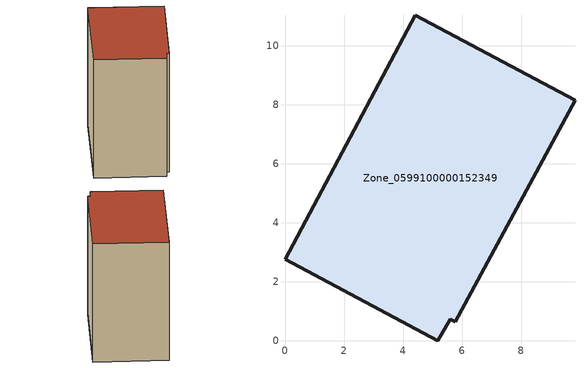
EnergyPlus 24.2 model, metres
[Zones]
Zone_0599100000152349
 floor ground (C_G): 0,2.76 4.42,11.03 9.83,8.15 5.77,0.64 5.6,0.72 5.17,0 z0
 wall outside (C_F): 4.42,11.03 0,2.76 5.17,0 5.6,0.72 5.77,0.64 9.83,8.15 4.42,11.03 z0:10.61
 roof outside (C_R): 5.77,0.64 9.83,8.15 4.42,11.03 0,2.76 5.17,0 5.6,0.72 z10.61
[BUILDING]
Pand.0599100000152349: North Axis=0; Terrain=City; Loads Convergence Tolerance Value=0.04; Temperature Convergence Tolerance Value=0.4; Solar Distribution=FullExterior; Maximum Number of Warmup Days=25; Minimum Number of Warmup Days=1
[Site:Location]
Rotterdam.The.Hague.AP_ZH_NLD Design_Conditions: Latitude=51.96; Longitude=4.45; Time Zone=1; Elevation=-4.5
[SITE:GROUNDTEMPERATURE:BUILDINGSURFACE]
18, 18, 18, 18, 18, 18, 18, 18, 18, 18, 18, 18
[MATERIAL] Thermal Absorptance=0.9; Solar Absorptance=0.7; Visible Absorptance=0.7
Name | Roughness | Thickness | Conductivity | Density | Specific Heat
G.TI.1946 | MediumSmooth | 0.15 | 1 | 540 | 1210
F.TI.1946 | Rough | 0.3 | 0.857143 | 1920 | 840
R.TI.1946 | MediumRough | 0.2 | 0.1 | 1500 | 1000
[CONSTRUCTION]
C_G: G.TI.1946
C_F: F.TI.1946
C_R: R.TI.1946
[ZONE]
Zone_0599100000152349: Type=1; Multiplier=1; Ceiling Height=Autocalculate; Volume=Autocalculate; Floor Area=autocalculate; Part of Total Floor Area=Yes
[ZONEINFILTRATION:DESIGNFLOWRATE]
Infil_Zone_0599100000152349: Zone or ZoneList or Space or SpaceList=Zone_0599100000152349; Schedule=AlwaysOn; Design Flow Rate Calculation Method=Flow/Area; Flow Rate per Floor Area=0.003; Constant Term Coefficient=1; Temperature Term Coefficient=0; Velocity Term Coefficient=0; Velocity Squared Term Coefficient=0
[HVACTEMPLATE:ZONE:IDEALLOADSAIRSYSTEM]
Zone_0599100000152349: Maximum Heating Supply Air Temperature=50; Minimum Cooling Supply Air Temperature=13; Maximum Heating Supply Air Humidity Ratio=0.0156; Minimum Cooling Supply Air Humidity Ratio=0.0077; Heating Limit=NoLimit; Cooling Limit=NoLimit; Dehumidification Control Type=ConstantSensibleHeatRatio; Cooling Sensible Heat Ratio=0.7; Dehumidification Setpoint=60; Humidification Control Type=None; Humidification Setpoint=30; Outdoor Air Method=None; Outdoor Air Flow Rate per Person=0.00944; Outdoor Air Flow Rate per Zone Floor Area=0; Outdoor Air Flow Rate per Zone=0; Demand Controlled Ventilation Type=None; Outdoor Air Economizer Type=NoEconomizer; Heat Recovery Type=None; Sensible Heat Recovery Effectiveness=0.7; Latent Heat Recovery Effectiveness=0.65
[ZONECONTROL:THERMOSTAT]
ThermostatControl_Zone_0599100000152349: Zone or ZoneList=Zone_0599100000152349; Control Type Schedule=DualSetpointControlType; Control 1=Thermostat_Zone_0599100000152349; Temperature Difference Between Cutout And Setpoint=0
[THERMOSTATSETPOINT:DUALSETPOINT]
Thermostat_Zone_0599100000152349: Heating Setpoint Temperature Schedule=HeatingSetpoint_Zone_0599100000152349; Cooling Setpoint Temperature Schedule=CoolingSetpoint_Zone_0599100000152349
[SCHEDULE:COMPACT]
HeatingSetpoint_Zone_0599100000152349: Through: 12/31, For: AllDays, Until: 24:00, 21
CoolingSetpoint_Zone_0599100000152349: Through: 12/31, For: AllDays, Until: 24:00, 24
DualSetpointControlType: Through: 12/31, For: AllDays, Until: 24:00, 4
AlwaysOn: Through: 12/31, For: AllDays, Until: 24:00, 1
